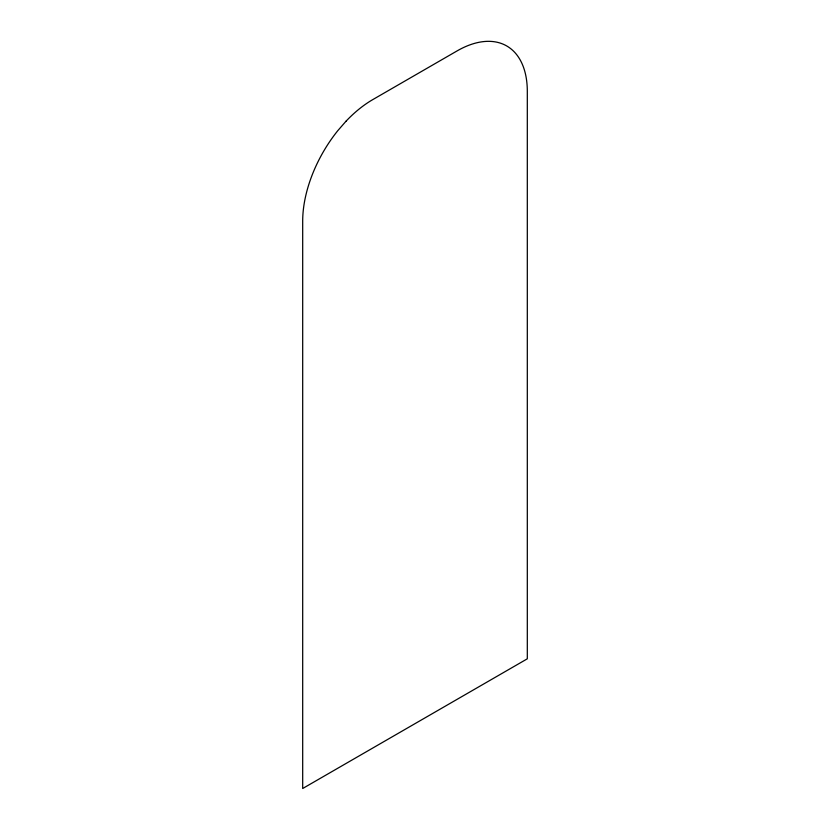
<?xml version="1.0" encoding="UTF-8"?>
<svg xmlns="http://www.w3.org/2000/svg" width="830" height="830" viewBox="0 0 830 830"><rect width="100%" height="100%" fill="white"/><g stroke="black" fill="none" stroke-linecap="round" stroke-linejoin="round"><path stroke-width="1.25" d="M346.017 121.211L337.789 130.663A99.268 57.312 -60 0 0 302.691 221.122L302.691 788.5L527.309 658.812L527.309 91.435A99.268 57.312 -60 0 0 457.112 50.9L372.888 99.538A99.268 57.312 -60 0 0 346.017 121.211"/></g></svg>
